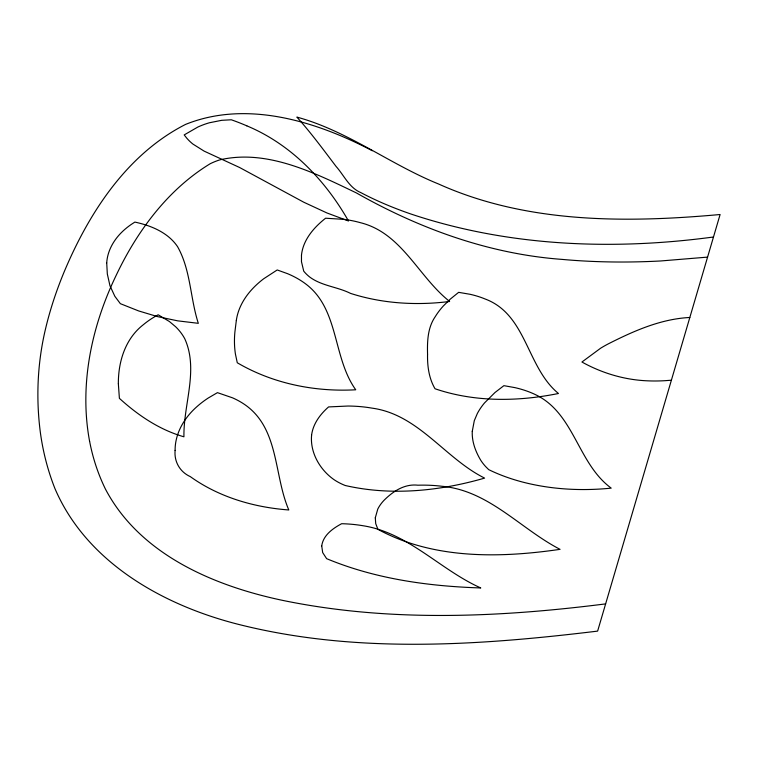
<?xml version="1.0" encoding="UTF-8"?>
<svg xmlns="http://www.w3.org/2000/svg" width="758" height="758" viewBox="0 0 758 758"><rect width="100%" height="100%" fill="white"/><g stroke="black" fill="none" stroke-linecap="round" stroke-linejoin="round"><path stroke-width="1.14" d="M605.623 603.889C498.432 617.486 388.447 622.346 282.014 600.251C213.263 585.669 139.68 554.316 105.381 488.976A529.567 314.257 -23.9 0 1 89.615 441.279M713.486 236.998C612.436 250.633 507.708 246.473 410.514 213.879C393.449 207.986 376.745 201.012 360.78 192.589C349.192 187.785 344.047 175.325 336.05 166.4C323.372 149.667 310.922 132.716 296.871 117.092C347.666 130.897 390.086 164.401 438.56 183.995C526.403 223.534 625.966 223.042 720.1 214.514L597.626 631.111C479.388 645.428 357.369 653.917 240.599 624.905C164.874 606.201 87.009 563.336 54.946 488.588A662.928 393.393 -23.9 0 1 40.354 432.43C35.929 398.5 37.398 363.717 45.177 330.374A631.641 374.831 -23.9 0 1 64.297 271.544C89.093 212.619 127.031 154.187 185.539 124.416C246.776 99.668 316.55 121.46 372.301 150.738M707.574 257.114L660.796 260.96A622.64 369.487 -23.9 0 1 562.114 259.397C489.336 254.082 419.515 228.736 356.383 192.92C314.722 172.985 267.195 148.852 219.858 159.853A40.401 23.972 -23.9 0 0 210.174 163.747C167.869 189.481 137.065 231.181 116.126 275.448C91.51 326.499 79.097 384.979 89.596 441.289M671.389 380.203L665.344 380.668A146.55 86.971 -23.9 0 1 647.72 380.838C624.687 379.947 602.051 373.211 581.936 362.021L600.554 348.263A69.982 41.529 -23.9 0 1 609.072 343.469C634.342 330.706 661.147 318.9 689.827 317.479M246.805 125.837C290.864 144.153 325.201 180.016 348.481 220.985L327.03 212.998L303.797 202.234L239.642 167.527L204.101 151.107L192.92 144.067A113.368 67.272 -23.9 0 1 186.847 138.259L184.194 134.915L197.8 127.069A48.19 28.596 -23.9 0 1 209.435 122.758L221.706 120.314L231.304 119.783A355.199 210.781 -23.9 0 1 246.805 125.837M375.295 517.828L375.722 523.645L377.91 529.33C433.216 559.395 499.437 558.182 560.048 549.342C520.405 528.847 488.749 490.435 441.98 486.285A150.378 89.236 -23.9 0 0 417.923 485.205C404.478 483.623 392.748 491.487 383.709 500.64A38.658 22.939 -23.9 0 0 377.768 509.092L375.295 517.828M118.352 383.804L119.394 398.338C138.003 415.289 159.502 429.843 183.929 436.798C183.36 404.298 198.842 369.961 184.781 338.779A131.778 78.197 -23.9 0 0 175.591 326.717L169.413 321.525L158.176 314.788L154.082 317.1A55.268 32.802 -23.9 0 0 143.328 324.718C125.288 338.665 118.201 361.765 118.352 383.804M175.107 450.413C174.037 461.546 179.864 471.94 190.286 476.611C218.939 497.172 253.911 507.386 288.807 509.963C273.79 475.285 279.276 428.668 245.014 404.763A141.85 84.176 -23.9 0 0 232.554 397.836L217.442 392.644L208.232 398.026A64.544 38.298 -23.9 0 0 196.559 406.98C184.194 417.952 174.956 433.529 175.107 450.413M472.272 431.34C471.77 441.582 475.55 451.588 480.743 460.258A123.649 73.374 -23.9 0 0 485.641 466.577L488.683 469.619A279.702 165.974 -23.9 0 0 522.603 482.06C551.445 489.545 581.632 491.108 611.223 488.133C578.411 464.086 574.697 415.971 538.512 396.188A144.285 85.616 -23.9 0 0 514.862 387.622L503.89 385.661L494.983 392.511L484.495 402.953A66.562 39.501 -23.9 0 0 477.322 413.546L474.3 420.652L472.272 431.34M321.733 545.94L322.671 552.573L326.632 558.665C375.324 578.932 428.355 586.266 480.761 587.952C440.019 569.732 408.306 532.685 362.76 525.692A152.851 90.704 -23.9 0 0 341.65 523.712C332.866 528.392 323.107 535.281 321.733 545.94M427.559 354.261C427.285 366.095 428.933 378.413 435.035 388.759C474.631 402.28 517.818 401.702 558.466 393.497C526.526 367.289 526.801 314.475 485.073 298.974A131.456 78.008 -23.9 0 0 470.074 294.294L458.647 292.342L450.271 299.126L443.297 306.014A72.417 42.969 -23.9 0 0 435.329 316.531C427.616 327.646 427.199 341.308 427.559 354.261M106.717 262.95L107.323 273.96L109.967 285.747L114.837 296.283L120.361 303.674L138.648 310.932L157.816 316.683L177.751 320.852L198.321 323.325C190.163 298.178 190.808 270.151 177.609 246.738A118.002 70.03 -23.9 0 0 167.357 235.88C157.891 228.632 146.417 224.586 134.867 222.085L131.049 224.576A50.094 29.723 -23.9 0 0 121.318 232.668C113.264 240.731 107.371 251.419 106.717 262.95M301.476 255.209L301.476 261.718L303.721 271.137A88.771 52.681 -23.9 0 0 310.174 277.381C322.15 286.012 337.547 286.865 350.575 293.403C382.43 303.626 416.559 305.682 449.646 301.466C418.302 276.765 401.854 232.82 360.24 222.644A137.909 81.836 -23.9 0 0 343.999 219.375L325.599 218.219C313.916 227.4 303.029 239.841 301.476 255.209M311.595 435.149C309.946 452.564 319.904 469.761 333.937 479.596A105.637 62.687 -23.9 0 0 345.231 485.499C391.119 496.054 439.678 491.108 484.608 478.109C444.756 458.287 418.463 414.351 371.903 408.117A148.236 87.966 -23.9 0 0 348.055 406.032L328.584 406.923C320.217 414.238 313.016 423.845 311.595 435.149M236.316 320.549L234.895 332.023A217.357 128.983 -23.9 0 0 235.425 354.071L237.282 362.769C272.842 383.614 314.797 392.057 355.739 389.783C332.326 357.141 339.432 308.392 304.906 283.34A160.175 95.053 -23.9 0 0 287.528 273.666L277.21 269.962L263.661 278.783A68.22 40.477 -23.9 0 0 249.77 291.868C242.911 300.035 237.756 309.889 236.316 320.549"/></g></svg>
